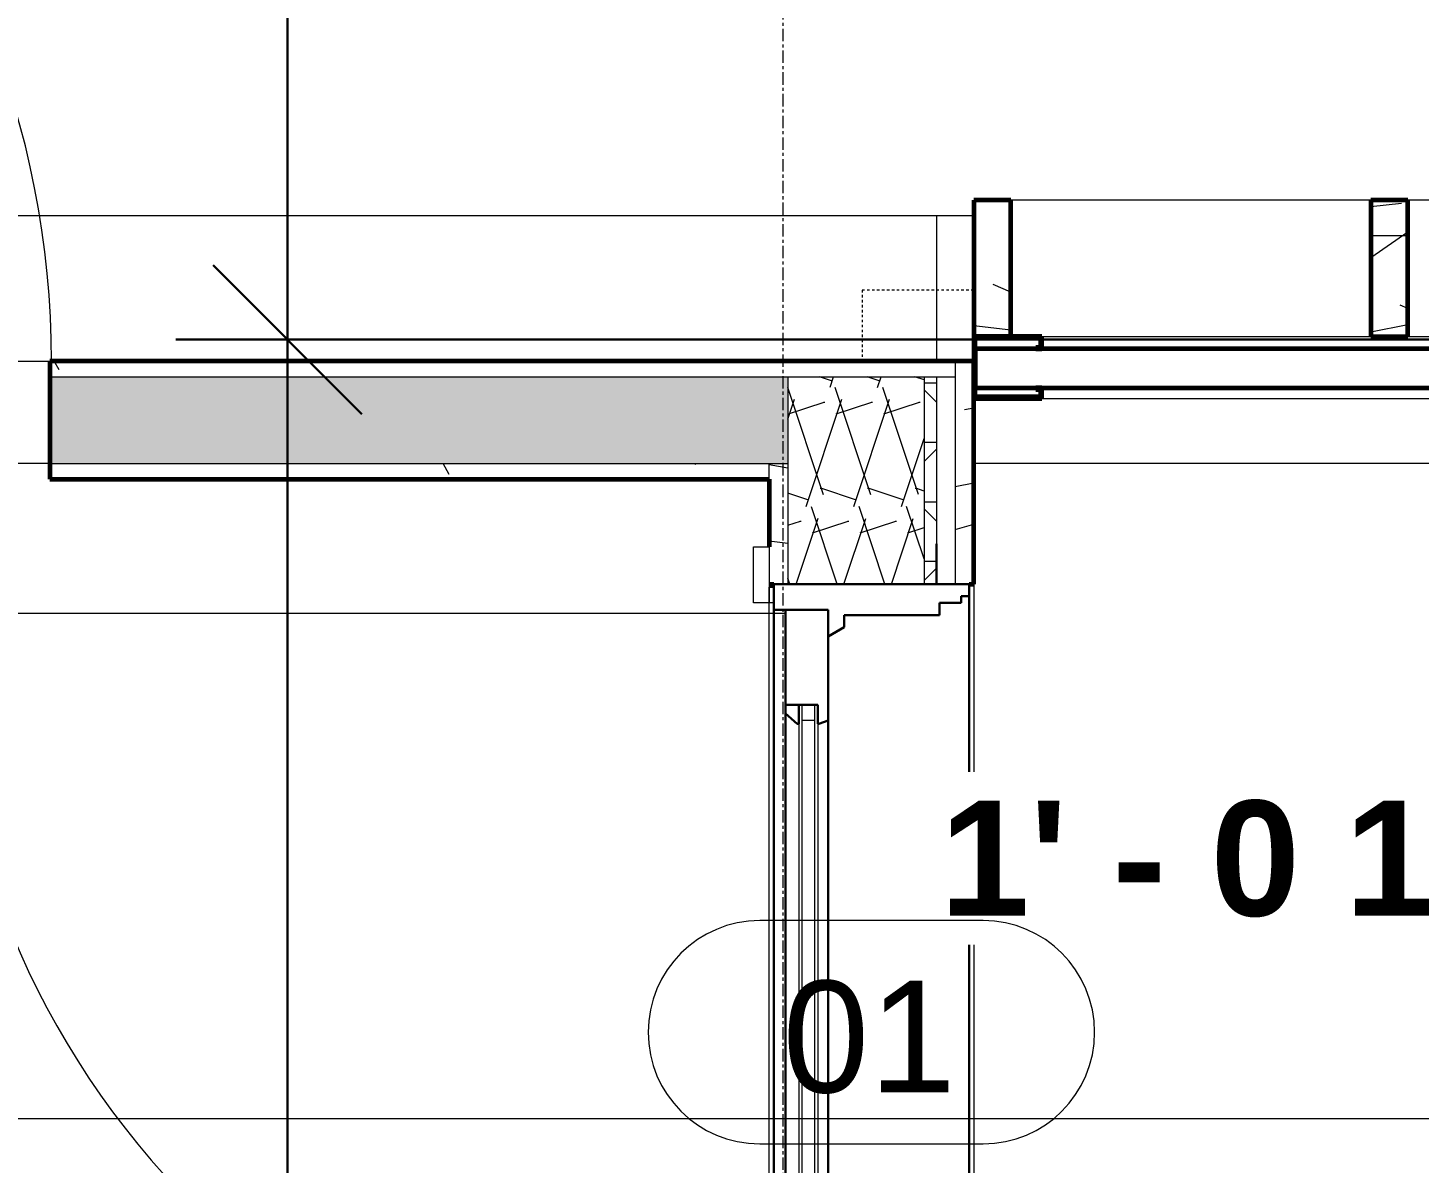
# Model space of a CAD drawing. Header units: inches. Extents: x -3276 to -1807, y 8217 to 9015.
# Drawn here: x -2362.2 to -2306.1, y 8664.4 to 8710.1 of the extents above; entities that cross this region are included whole.
import ezdxf

# ---------------------------------------------------------------- set-up
doc = ezdxf.new("R2010")
doc.units = ezdxf.units.IN
doc.header["$MEASUREMENT"] = 0
doc.linetypes.add('Dash 1_16_', pattern=[0.12499999999999999, 0.06249999999999999, -0.06249999999999999])
doc.linetypes.add('Grid Line 1_2_', pattern=[0.8749999999999999, 0.4999999999999999, -0.125, 0.125, -0.125])
for name, color, linetype, lineweight in [('A-ANNO-DIMS-1', 211, 'Continuous', 30), ('A-DETL-1', 90, 'Dash 1_16_', 9), ('A-DOOR', 31, 'Continuous', 18), ('A-DOOR-1', 31, 'Continuous', 30), ('A-DOOR-2', 31, 'Continuous', 9), ('A-DOOR-FRAM', 31, 'Continuous', 9), ('A-DOOR-FRAM-1', 31, 'Continuous', 30), ('A-DOOR-GLAZ', 31, 'Continuous', 9), ('A-DOOR-IDEN', 31, 'Continuous', 9), ('A-FLOR', 192, 'Continuous', 18), ('A-GLAZ-CWMG', 51, 'Continuous', 9), ('A-GLAZ-CWMG-1', 51, 'Continuous', 60), ('A-WALL', 113, 'Continuous', 18), ('A-WALL-1', 113, 'Continuous', 60), ('A-WALL-PATT-1', 111, 'Continuous', 9), ('G-ANNO-DIMS', 111, 'Continuous', 9), ('G-ANNO-SYMB-1', 111, 'Continuous', 9), ('I-WALL', 2, 'Continuous', 18), ('I-WALL-1', 2, 'Continuous', 60), ('S-FNDN', 32, 'Continuous', 18), ('S-GRID-1', 1, 'Grid Line 1_2_', 9)]:
    doc.layers.add(name, color=color, linetype=linetype, lineweight=lineweight)
doc.styles.add('Arial_2', font='arial.ttf', dxfattribs={"height": 4.499999999999996})
doc.styles.add('Arial_B', font='arialbd.ttf', dxfattribs={"height": 4.642857142857141})
doc.styles.add('Century Gothic_B', font='GOTHICB.TTF', dxfattribs={"height": 4.499999999999996})
doc.dimstyles.new('OD__1__Tol__', dxfattribs={"dimscale": 12, "dimtxt": 4.698757213728865, "dimasz": 0.5, "dimexe": 0.375, "dimexo": 0.2500000000000001, "dimgap": 0.06250000000000001, "dimtad": 1, "dimdec": 0, "dimzin": 3, "dimdsep": 46, "dimlunit": 4, "dimtxsty": 'Century Gothic_B', "dimblk1": 'OBLIQUE', "dimblk2": 'OBLIQUE', "dimsah": 1, "dimcen": 0.09, "dimdle": 0.375, "dimazin": 0, "dimtfac": 1, "dimtdec": 4, "dimtix": 1, "dimtmove": 0, "dimatfit": 3, "dimfxl": 1, "dimtvp": 1, "dimtfill": 1, "dimfrac": 2, "dimtolj": 1, "dimtzin": 0, "dimlwd": 30, "dimlwe": 30, "dimarcsym": 2})
pattern_1 = [(0, (6095.316, 6095.316), (15.36, 3.84), [0.634, -10.886, 0.634, -10.886, -61.44]), (0, (6095.316, 6095.316), (15.36, 3.84), [-23.04, 0.634, -22.406, 0.634, -10.886, -26.88]), (0, (6095.316, 6095.316), (15.36, 3.84), [-57.6, 0.634, -7.046, 0.634, -18.566]), (120, (6101.076, 6097.236), (-11.00553755053224, 11.38215020212898), [0.6339999999999999, -10.886, 0.6339999999999999, -10.886, -61.43999999999999]), (120, (6101.076, 6097.236), (-11.00553755053224, 11.38215020212898), [-23.04, 0.6339999999999999, -22.406, 0.6339999999999999, -10.886, -26.88]), (120, (6101.076, 6097.236), (-11.00553755053224, 11.38215020212898), [-57.59999999999999, 0.6339999999999999, -7.045999999999999, 0.6339999999999999, -18.566]), (240, (6102.996, 6104.916), (-4.354462449467752, -15.22215020212898), [0.634, -10.886, 0.634, -10.886, -61.44]), (240, (6102.996, 6104.916), (-4.354462449467752, -15.22215020212898), [-23.04, 0.634, -22.406, 0.634, -10.886, -26.88]), (240, (6102.996, 6104.916), (-4.354462449467752, -15.22215020212898), [-57.6, 0.634, -7.046, 0.634, -18.566])]
pattern_2 = [(161.57, (6095.556, 6095.556), (-1.920451243170269, 0.0001503521435954891), [0, -13.661, 1.517, 0]), (18.43, (6095.076, 6095.556), (-1.920451243170269, -0.0001503521435952671), [0, -13.661, 1.517, 0]), (108.43, (6095.556, 6095.556), (0.9599690737280706, -4.800736649461796), [4.552999999999999, -10.625]), (71.57, (6095.076, 6095.556), (0.9599690737280713, 4.800736649461796), [4.553, -10.625])]
pattern_3 = [(355.236, (6095.316, 6099.396), (-263.999686407222, 24.00154551041361), [2.89, -286.108]), (11.31, (6098.196, 6099.156), (96.00038879358522, 24.00041352728065), [3.671, -118.705]), (45, (6101.795999999999, 6099.876), (0, 24.0006183670338), [2.715, -31.226]), (46.84800000000001, (6103.715999999999, 6101.795999999999), (335.9980391434866, 360.0023588418999), [5.263999999999999, -521.0980000000001]), (12.995, (6107.316, 6105.636), (-215.9999459542883, -48.00137907127808), [3.202, -316.998]), (0, (6110.436, 6106.356), (24, 24), [6, -18]), (350.538, (6116.436, 6106.356), (-120.0002165685542, 23.9997689259726), [2.92, -143.067]), (354.289, (6095.316, 6105.876), (-215.9997167157574, 24.00143284707293), [2.412, -238.785]), (0, (6097.715999999999, 6105.636), (24, 24), [3.6, -20.4]), (28.301, (6101.316, 6105.636), (263.9998407725956, 144.0008191714345), [3.544, -350.812]), (52.125, (6104.436, 6107.316), (-96.00034927203663, -120.0002786898721), [5.472999999999999, -268.169]), (39.289, (6107.795999999999, 6111.636), (144.0003217478006, 119.9990162523422), [3.411, -337.693]), (6.340000000000001, (6110.436, 6113.795999999999), (192.0000862216799, 23.99899928887655), [4.346999999999999, -212.983]), (348.111, (6114.755999999999, 6114.276), (-335.9991111863931, 72.00184444133265), [4.66, -461.336]), (353.29, (6095.316, 6113.316), (216.0001981545138, -24.00074220124799), [4.108000000000001, -406.706]), (3.366999999999999, (6099.396, 6112.835999999999), (384.000104996158, 24.0033050420054), [4.087, -404.6180000000001]), (33.69, (6103.476, 6113.076), (-47.99962301529407, -24.00015682010541), [4.326999999999999, -82.207]), (47.49000000000001, (6107.076, 6115.476), (239.9984349381431, 264.0019564174514), [3.907, -386.785]), (14.931, (6109.715999999999, 6118.356), (264.0007741800173, 71.99816936805749), [3.726, -368.854]), (0, (6113.316, 6119.316), (24, 24), [2.88, -21.12]), (347.005, (6116.196, 6119.316), (215.9999459542883, -48.00137907127808), [3.202, -316.998]), (0, (6102.755999999999, 6095.316), (24, 24), [0.063, -23.937]), (223.152, (6106.116, 6098.916), (360.0023588418998, 335.9980391434867), [5.263999999999998, -521.098]), (206.565, (6102.276, 6119.316), (-23.99973903924772, -23.99969616574361), [2.147, -51.519]), (188.13, (6100.356, 6118.356), (-144.0002175419172, -23.99965401585072), [3.394, -166.312]), (156.801, (6096.996, 6117.876), (-119.9999494011362, 48.001368529707), [1.828, -180.951]), (26.565, (6106.116, 6098.916), (23.99973903924773, 23.99969616574361), [2.683, -50.982]), (6.709999999999999, (6108.516, 6100.116), (-216.0001981545138, -24.00074220124799), [4.108000000000001, -406.706]), (349.8749999999999, (6112.596, 6100.596), (407.999252499611, -72.00207014217501), [6.826000000000001, -675.804]), (349.695, (6095.316, 6096.755999999999), (144.0004773722358, -24.00010346994797), [2.683, -265.645]), (15.524, (6097.956, 6096.276), (-264.0001391197098, -71.99916729222556), [4.484, -443.873]), (42.879, (6102.276, 6097.476), (-311.9990113762008, -288.0003535367158), [4.585, -453.934]), (34.695, (6105.636, 6100.596), (240.0000585466054, 167.9992155655078), [3.795, -375.679]), (9.461999999999998, (6108.755999999999, 6102.755999999999), (120.0002165685542, 23.9997689259726), [4.38, -141.607]), (353.418, (6113.076, 6103.476), (-408.000148499216, 48.00042377539709), [6.281, -621.8589999999999]), (351.8699999999999, (6095.316, 6102.755999999999), (-144.0002175419172, 23.99965401585069), [3.393999999999999, -166.312]), (11.31, (6098.675999999999, 6102.276), (96.00038879358522, 24.00041352728065), [3.671, -118.705]), (42.51, (6102.276, 6102.996), (-264.0019564174514, -239.9984349381431), [3.907, -386.785]), (45, (6105.156, 6105.636), (0, 24.0006183670338), [4.412, -29.529]), (17.354, (6108.276, 6108.755999999999), (-311.9999792583902, -95.99955307585586), [4.022999999999999, -398.29]), (356.633, (6112.116, 6109.956), (-384.000104996158, 24.0033050420054), [4.087, -404.6180000000001]), (342.897, (6116.196, 6109.715999999999), (239.9996651397516, -72.00062971118452), [3.264, -323.171]), (351.2540000000001, (6095.316, 6108.755999999999), (168.0002959326893, -23.99924181154126), [3.157, -312.514]), (14.931, (6098.436, 6108.276), (264.0007741800173, 71.99816936805749), [3.726, -368.854]), (32.005, (6102.036, 6109.236), (-120.0007215515191, -71.99934140750717), [4.528, -221.887]), (49.899, (6105.876, 6111.636), (-264.0002635118697, -311.9996051883133), [5.961, -590.186]), (15.945, (6109.715999999999, 6116.196), (-96.00063981110002, -23.99911175146778), [3.494, -171.228]), (353.991, (6113.076, 6117.156), (240.0002347967737, -24.00021811345652), [4.585, -453.934]), (336.801, (6117.636, 6116.675999999999), (119.9999494011362, -48.00136852970706), [1.828, -180.951]), (350.538, (6095.316, 6115.956), (-120.0002165685542, 23.9997689259726), [2.92, -143.067]), (10.008, (6098.196, 6115.476), (264.0004698842389, 47.99989193634791), [4.143, -410.161]), (37.405, (6102.276, 6116.196), (312.0020273557098, 239.9979040552791), [5.136, -508.486]), (29.055, (6106.356, 6095.316), (167.9992527700464, 96.00101577434502), [2.471, -244.624]), (10.784, (6108.516, 6096.516), (-384.0003557172356, -71.99766689300778), [5.131, -507.931]), (352.875, (6113.556, 6097.476), (-168.0004655641724, 24.00017706645782), [5.805, -187.689])]

# ---------------------------------------------------------------- blocks, each defined once
blk = doc.blocks.new('Single-Flush - GARAGE-2403648-FLOOR PLAN - 1ST FLOOR')
at = {"layer": 'A-DOOR-1'}
for p, q in [((16, -2.374999999999781), (16, -38.38609708243906)), ((18.00000000000094, -2.374999999999781), (16, -2.374999999999781)), ((18.00000000000094, -2.374999999999781), (18.00000000000094, -38.38609708243906)), ((18.00000000000094, -38.38609708243906), (16, -38.38609708243906))]:
    blk.add_line(p, q, dxfattribs=at)
at = {"layer": 'A-DOOR-2'}
blk.add_arc((18.00000000000094, -2.374999999999582), 36.06659275674493, 179.9999999999998, 266.8211477580812, dxfattribs=at)
blk = doc.blocks.new('Rectangular Mullion - Profile_Polycarbonate_Lower-2249733-FLOOR PLAN - 1ST FLOOR')
at = {"layer": 'A-GLAZ-CWMG'}
blk.add_line((-2321.336683847733, 8695.194381505364), (-2213.086683847665, 8695.194381505362), dxfattribs=at)
blk = doc.blocks.new('Rectangular Mullion - Profile_Polycarbonate_Upper and left-2231402-FLOOR PLAN - 1ST FLOOR')
at = {"layer": 'A-GLAZ-CWMG-1'}
for p, q in [((-2.749999999999886, 1.287401574802516), (1.101116121475904e-42, 1.287401574802516)), ((-2.749999999999886, 0.7874015748029705), (-2.749999999999886, 1.287401574802516)), ((-0.06250000000011367, 1.224901574803425), (-2.687500000000113, 1.224901574803425)), ((-2.687500000000113, 1.224901574803425), (-2.687500000000113, 0.8499015748034252)), ((-0.06250000000011367, -1.150098425197484), (-0.06250000000011367, 1.224901574803425)), ((1.101116121475904e-42, 1.287401574802516), (1.101116121475904e-42, -1.212598425196574)), ((-2.500000000000113, 0.7874015748029705), (-2.749999999999886, 0.7874015748029705)), ((-2.687500000000113, 0.8499015748034252), (-2.500000000000113, 0.8499015748034252)), ((-2.500000000000113, 0.8499015748034252), (-2.500000000000113, 0.7874015748029705)), ((-2.749999999999886, -1.212598425196574), (-2.749999999999886, -0.7874015748029705)), ((-2.749999999999886, -0.7874015748029705), (-2.500000000000113, -0.7874015748029705)), ((-2.500000000000113, -0.8499015748034252), (-2.687500000000113, -0.8499015748034252)), ((-2.687500000000113, -0.8499015748034252), (-2.687500000000113, -1.150098425197484)), ((-2.500000000000113, -0.7874015748029705), (-2.500000000000113, -0.8499015748034252)), ((1.101116121475904e-42, -1.212598425196574), (-2.749999999999886, -1.212598425196574)), ((-2.687500000000113, -1.150098425197484), (-0.06250000000011367, -1.150098425197484))]:
    blk.add_line(p, q, dxfattribs=at)
blk = doc.blocks.new('Rectangular Mullion - Stud - Vertical-1967331-FLOOR PLAN - 1ST FLOOR')
at = {"layer": 'A-GLAZ-CWMG'}
h = blk.add_hatch(dxfattribs=at)
h.set_pattern_fill('FP_39', color=256, style=0, pattern_type=2)
h.set_pattern_definition([(184.764, (-8419.403, -2598.298), (264.3307305309629, 20.02931618821476), [2.89, -286.108]), (168.69, (-8422.283000000001, -2598.538), (-97.84663696919588, 14.76922922221698), [3.671, -118.705]), (135, (-8425.883, -2597.818), (-24.00061836703379, 1.77635683940025e-15), [2.715, -31.226]), (133.152, (-8427.803, -2595.898), (-337.5942767252627, 358.505906509707), [5.263999999999999, -521.0980000000001]), (167.005, (-8431.403, -2592.058), (215.1908780011646, -51.5072331822229), [3.202, -316.9979999999999]), (180, (-8434.523000000001, -2591.338), (-24, -24), [6, -18]), (189.462, (-8440.523000000001, -2591.338), (121.2976095988245, 16.21514078295861), [2.92, -143.067]), (185.711, (-8419.403, -2591.818), (216.4749802242839, 19.24913860139923), [2.412, -238.785]), (180, (-8421.803, -2592.058), (-24, -24), [3.6, -20.4]), (151.699, (-8425.403, -2592.058), (-265.5406773952575, 141.1392946647663), [3.544, -350.812]), (127.875, (-8428.523000000001, -2590.378), (92.6771771744035, -122.5849696210111), [5.472999999999999, -268.169]), (140.711, (-8431.883, -2586.058), (-146.1393804379483, 117.3845733059187), [3.411, -337.693]), (173.66, (-8434.523000000001, -2583.898), (-192.5853556813908, 18.73141353641557), [4.346999999999999, -212.983]), (191.889, (-8438.843, -2583.418), (336.5083835327913, 69.58287241231011), [4.66, -461.336]), (186.71, (-8419.403, -2584.378), (-215.6725673645682, -26.78553556260896), [4.108000000000001, -406.706]), (176.633, (-8423.483, -2584.858), (-384.1656101346299, 21.19016941620657), [4.087, -404.6180000000001]), (146.31, (-8427.563, -2584.618), (40.61546705707504, -35.07641904094049), [4.326999999999999, -82.207]), (132.51, (-8431.163, -2582.218), (-242.1715808872137, 262.0099371695428), [3.907, -386.785]), (165.069, (-8433.803, -2579.338), (-264.79744534243, 69.01056513406319), [3.726, -368.854]), (180, (-8437.403, -2578.378), (-24, -24), [2.88, -21.12]), (192.995, (-8440.283000000001, -2578.378), (-215.1908780011646, -51.5072331822229), [3.202, -316.998]), (180, (-8426.843, -2602.378), (-24, -24), [0.063, -23.937]), (316.848, (-8430.203000000001, -2598.778), (-358.505906509707, 337.5942767252627), [5.263999999999999, -521.0980000000001]), (333.4349999999999, (-8426.363000000001, -2578.378), (33.59960893084435, -4.799913509046252), [2.147, -51.519]), (351.8699999999999, (-8424.443000000001, -2579.338), (144.9601737037302, -17.27987513798595), [3.393999999999999, -166.312]), (23.19900000000001, (-8421.083, -2579.818), (117.5174285835651, 53.79380276673779), [1.828, -180.951]), (153.435, (-8430.203000000001, -2598.778), (-33.59960893084435, 4.799913509046256), [2.683, -50.982]), (173.29, (-8432.603000000001, -2597.578), (215.6725673645682, -26.78553556260896), [4.108000000000001, -406.706]), (190.125, (-8436.683, -2597.098), (-407.7025083790818, -73.66378218911085), [6.826000000000001, -675.804]), (190.305, (-8419.403, -2600.938), (-143.2323319798936, -28.22483880559014), [2.683, -265.645]), (164.476, (-8422.043, -2601.418), (263.3122991869006, -74.47540965250315), [4.484, -443.873]), (137.121, (-8426.363000000001, -2600.218), (310.2897151175969, -289.8411279118968), [4.585, -453.934]), (145.305, (-8429.723, -2597.098), (-241.7281733535124, 165.5030354409677), [3.795, -375.679]), (170.538, (-8432.843, -2594.938), (-121.2976095988245, 16.21514078295861), [4.379999999999999, -141.607]), (186.582, (-8437.163, -2594.218), (408.2103708731354, 46.17851199007275), [6.281000000000001, -621.859]), (188.13, (-8419.403, -2594.938), (144.9601737037302, 17.27987513798597), [3.394, -166.312]), (168.69, (-8422.763, -2595.418), (-97.84663696919588, 14.76922922221698), [3.671, -118.705]), (137.49, (-8426.363000000001, -2594.698), (262.0099371695428, -242.1715808872136), [3.907, -386.785]), (135, (-8429.243, -2592.058), (-24.00061836703379, 1.77635683940025e-15), [4.412, -29.529]), (162.646, (-8432.363000000001, -2588.938), (311.1457208534661, -98.73318410026572), [4.023, -398.29]), (183.367, (-8436.203000000001, -2587.738), (384.1656101346299, 21.19016941620657), [4.087, -404.6180000000001]), (197.103, (-8440.283000000001, -2587.978), (-238.96152613353, -75.37452470121625), [3.264, -323.171]), (188.746, (-8419.403, -2588.938), (-167.4452974268223, -27.60680007974499), [3.157, -312.514]), (165.069, (-8422.523000000001, -2589.418), (-264.79744534243, 69.01056513406319), [3.726, -368.854]), (147.995, (-8426.123, -2588.458), (117.3041158020383, -76.3139748139355), [4.528, -221.887]), (130.101, (-8429.963, -2586.058), (262.5224570852153, -313.2440778337897), [5.961, -590.186]), (164.055, (-8433.803, -2581.498), (94.18917250375533, -30.33941317919356), [3.494, -171.228]), (186.009, (-8437.163, -2580.538), (-239.7372668778218, -26.49841583853808), [4.585, -453.934]), (203.199, (-8441.723, -2581.018), (-117.5174285835651, -53.79380276673775), [1.828, -180.951]), (189.462, (-8419.403, -2581.738), (121.2976095988245, 16.21514078295861), [2.92, -143.067]), (169.992, (-8422.283000000001, -2582.218), (-264.4835940776305, 45.26219381315019), [4.142999999999999, -410.1609999999999]), (142.595, (-8426.363000000001, -2581.498), (-313.363919411524, 238.2169453167593), [5.136, -508.486]), (150.945, (-8430.443000000001, -2602.378), (-170.2633482746983, 91.9257101973588), [2.471, -244.624]), (169.216, (-8432.603000000001, -2601.178), (383.5801133931345, -74.20400149796562), [5.131, -507.931]), (187.125, (-8437.643, -2600.218), (168.7389666881086, 18.09215437777888), [5.805, -187.689])])
h.paths.add_polyline_path([(-1.499999999989597, 1.70530256582424e-12), (-1.499999999989597, 5.500000000002159), (1.040234565152787e-11, 5.500000000002159), (1.040234565152787e-11, 1.70530256582424e-12)], flags=0)
at = {"layer": 'A-GLAZ-CWMG-1'}
for p, q in [((-1.5, 0), (-1.5, 5.500000000000454)), ((-1.5, 5.500000000000454), (1.039943003616142e-42, 5.500000000000454)), ((1.039943003616142e-42, 5.500000000000454), (-1.911710293358942e-57, 1.039943003616142e-42)), ((-1.911710293358942e-57, 1.039943003616142e-42), (-1.5, 0))]:
    blk.add_line(p, q, dxfattribs=at)
blk = doc.blocks.new('Rectangular Mullion - Stud - Base_Head-V15-FLOOR PLAN - 1ST FLOOR')
at = {"layer": 'A-GLAZ-CWMG'}
for p, q in [((-2229.344496347699, 8703.194381505364), (-2247.528090097699, 8703.194381505364)), ((-2247.528090097699, 8697.694381505364), (-2229.344496347699, 8697.694381505364))]:
    blk.add_line(p, q, dxfattribs=at)
blk = doc.blocks.new('Rectangular Mullion - Stud - Base_Head-2282783-FLOOR PLAN - 1ST FLOOR')
at = {"layer": 'A-GLAZ-CWMG'}
for p, q in [((-2308.0788713477, 8703.194381505364), (-2322.586683847733, 8703.194381505364)), ((-2321.336683847734, 8697.694381505364), (-2308.0788713477, 8697.694381505364))]:
    blk.add_line(p, q, dxfattribs=at)
blk = doc.blocks.new('Rectangular Mullion - Stud - Vertical-V19-FLOOR PLAN - 1ST FLOOR')
at = {"layer": 'A-GLAZ-CWMG'}
h = blk.add_hatch(dxfattribs=at)
h.set_pattern_fill('FP_44', color=256, style=0, pattern_type=2)
h.set_pattern_definition([(184.764, (-8401.895, -2598.298), (264.3307305309629, 20.02931618821476), [2.89, -286.108]), (168.69, (-8404.775, -2598.538), (-97.84663696919588, 14.76922922221698), [3.671, -118.705]), (135, (-8408.375, -2597.818), (-24.00061836703379, 1.77635683940025e-15), [2.715, -31.226]), (133.152, (-8410.295, -2595.898), (-337.5942767252627, 358.505906509707), [5.263999999999999, -521.0980000000001]), (167.005, (-8413.895, -2592.058), (215.1908780011646, -51.5072331822229), [3.202, -316.9979999999999]), (180, (-8417.015, -2591.338), (-24, -24), [6, -18]), (189.462, (-8423.015, -2591.338), (121.2976095988245, 16.21514078295861), [2.92, -143.067]), (185.711, (-8401.895, -2591.818), (216.4749802242839, 19.24913860139923), [2.412, -238.785]), (180, (-8404.295, -2592.058), (-24, -24), [3.6, -20.4]), (151.699, (-8407.895, -2592.058), (-265.5406773952575, 141.1392946647663), [3.544, -350.812]), (127.875, (-8411.015, -2590.378), (92.6771771744035, -122.5849696210111), [5.472999999999999, -268.169]), (140.711, (-8414.375, -2586.058), (-146.1393804379483, 117.3845733059187), [3.411, -337.693]), (173.66, (-8417.015, -2583.898), (-192.5853556813908, 18.73141353641557), [4.346999999999999, -212.983]), (191.889, (-8421.335, -2583.418), (336.5083835327913, 69.58287241231011), [4.66, -461.336]), (186.71, (-8401.895, -2584.378), (-215.6725673645682, -26.78553556260896), [4.108000000000001, -406.706]), (176.633, (-8405.975, -2584.858), (-384.1656101346299, 21.19016941620657), [4.087, -404.6180000000001]), (146.31, (-8410.055, -2584.618), (40.61546705707504, -35.07641904094049), [4.326999999999999, -82.207]), (132.51, (-8413.655, -2582.218), (-242.1715808872137, 262.0099371695428), [3.907, -386.785]), (165.069, (-8416.295, -2579.338), (-264.79744534243, 69.01056513406319), [3.726, -368.854]), (180, (-8419.895, -2578.378), (-24, -24), [2.88, -21.12]), (192.995, (-8422.775, -2578.378), (-215.1908780011646, -51.5072331822229), [3.202, -316.998]), (180, (-8409.335, -2602.378), (-24, -24), [0.063, -23.937]), (316.848, (-8412.695, -2598.778), (-358.505906509707, 337.5942767252627), [5.263999999999999, -521.0980000000001]), (333.4349999999999, (-8408.855, -2578.378), (33.59960893084435, -4.799913509046252), [2.147, -51.519]), (351.8699999999999, (-8406.935, -2579.338), (144.9601737037302, -17.27987513798595), [3.393999999999999, -166.312]), (23.19900000000001, (-8403.575, -2579.818), (117.5174285835651, 53.79380276673779), [1.828, -180.951]), (153.435, (-8412.695, -2598.778), (-33.59960893084435, 4.799913509046256), [2.683, -50.982]), (173.29, (-8415.095, -2597.578), (215.6725673645682, -26.78553556260896), [4.108000000000001, -406.706]), (190.125, (-8419.175, -2597.098), (-407.7025083790818, -73.66378218911085), [6.826000000000001, -675.804]), (190.305, (-8401.895, -2600.938), (-143.2323319798936, -28.22483880559014), [2.683, -265.645]), (164.476, (-8404.535, -2601.418), (263.3122991869006, -74.47540965250315), [4.484, -443.873]), (137.121, (-8408.855, -2600.218), (310.2897151175969, -289.8411279118968), [4.585, -453.934]), (145.305, (-8412.215, -2597.098), (-241.7281733535124, 165.5030354409677), [3.795, -375.679]), (170.538, (-8415.335, -2594.938), (-121.2976095988245, 16.21514078295861), [4.379999999999999, -141.607]), (186.582, (-8419.655, -2594.218), (408.2103708731354, 46.17851199007275), [6.281000000000001, -621.859]), (188.13, (-8401.895, -2594.938), (144.9601737037302, 17.27987513798597), [3.394, -166.312]), (168.69, (-8405.255, -2595.418), (-97.84663696919588, 14.76922922221698), [3.671, -118.705]), (137.49, (-8408.855, -2594.698), (262.0099371695428, -242.1715808872136), [3.907, -386.785]), (135, (-8411.735, -2592.058), (-24.00061836703379, 1.77635683940025e-15), [4.412, -29.529]), (162.646, (-8414.855, -2588.938), (311.1457208534661, -98.73318410026572), [4.023, -398.29]), (183.367, (-8418.695, -2587.738), (384.1656101346299, 21.19016941620657), [4.087, -404.6180000000001]), (197.103, (-8422.775, -2587.978), (-238.96152613353, -75.37452470121625), [3.264, -323.171]), (188.746, (-8401.895, -2588.938), (-167.4452974268223, -27.60680007974499), [3.157, -312.514]), (165.069, (-8405.015, -2589.418), (-264.79744534243, 69.01056513406319), [3.726, -368.854]), (147.995, (-8408.615, -2588.458), (117.3041158020383, -76.3139748139355), [4.528, -221.887]), (130.101, (-8412.455, -2586.058), (262.5224570852153, -313.2440778337897), [5.961, -590.186]), (164.055, (-8416.295, -2581.498), (94.18917250375533, -30.33941317919356), [3.494, -171.228]), (186.009, (-8419.655, -2580.538), (-239.7372668778218, -26.49841583853808), [4.585, -453.934]), (203.199, (-8424.215, -2581.018), (-117.5174285835651, -53.79380276673775), [1.828, -180.951]), (189.462, (-8401.895, -2581.738), (121.2976095988245, 16.21514078295861), [2.92, -143.067]), (169.992, (-8404.775, -2582.218), (-264.4835940776305, 45.26219381315019), [4.142999999999999, -410.1609999999999]), (142.595, (-8408.855, -2581.498), (-313.363919411524, 238.2169453167593), [5.136, -508.486]), (150.945, (-8412.935, -2602.378), (-170.2633482746983, 91.9257101973588), [2.471, -244.624]), (169.216, (-8415.095, -2601.178), (383.5801133931345, -74.20400149796562), [5.131, -507.931]), (187.125, (-8420.135, -2600.218), (168.7389666881086, 18.09215437777888), [5.805, -187.689])])
h.paths.add_polyline_path([(9.038103598868474e-12, 1.70530256582424e-12), (9.038103598868473e-12, 5.500000000002159), (1.500000000009038, 5.500000000002159), (1.500000000009038, 1.70530256582424e-12)], flags=0)
at = {"layer": 'A-GLAZ-CWMG-1'}
for p, q in [((-1.672746506689075e-57, 9.787698857563761e-43), (9.787698857563761e-43, 5.500000000000454)), ((9.787698857563761e-43, 5.500000000000454), (1.5, 5.500000000000454)), ((1.5, 5.500000000000454), (1.5, 0)), ((1.5, 0), (-1.672746506689075e-57, 9.787698857563761e-43))]:
    blk.add_line(p, q, dxfattribs=at)
blk = doc.blocks.new('Entry Door - 3_ 0-1_8_ x 7_ 11-1_2_-2434871-FLOOR PLAN - 1ST FLOOR')
at = {"layer": 'A-DOOR-2'}
blk.add_line((16.87499999999984, 3.468877952755905), (16.87499999999984, 37.2188779527559), dxfattribs=at)
blk.add_arc((16.87499999999978, 3.468877952755905), 33.74999999999996, 90.00000000000021, 180.0000000000004, dxfattribs=at)
at = {"layer": 'A-DOOR-FRAM'}
for p, q in [((-18.06250000000032, 4.75000000000029), (-17.31249999999984, 4.75000000000029)), ((-17.31249999999984, 4.75000000000029), (-17.31249999999984, 4.124999999999999)), ((17.31249999999968, 4.75000000000029), (19.56249999999955, 4.75000000000029)), ((17.31249999999968, 4.124999999999999), (17.31249999999968, 4.75000000000029)), ((19.56249999999955, 4.75000000000029), (19.56249999999955, 4.124999999999999)), ((-17.31249999999984, 4.124999999999999), (-18.06250000000032, 4.124999999999999)), ((-17.93749999999981, 4.124999999999999), (-17.31249999999984, 4.124999999999999)), ((-17.93749999999981, 3.937499999999656), (-17.93749999999981, 4.124999999999999)), ((-17.31249999999984, 3.937499999999656), (-17.93749999999981, 3.937499999999656)), ((-17.31249999999984, 4.124999999999999), (-17.31249999999984, 3.937499999999656)), ((17.31249999999968, 4.124999999999999), (17.93749999999962, 4.124999999999999)), ((17.31249999999968, 3.937499999999656), (17.31249999999968, 4.124999999999999)), ((19.56249999999955, 4.124999999999999), (17.31249999999968, 4.124999999999999)), ((17.93749999999962, 3.937499999999656), (17.31249999999968, 3.937499999999656)), ((17.93749999999962, 4.124999999999999), (17.93749999999962, 3.937499999999656))]:
    blk.add_line(p, q, dxfattribs=at)
at = {"layer": 'A-DOOR-FRAM-1'}
for p, q in [((-18.06250000000015, 3.937499999999651), (18.06249999999991, 3.937499999999651)), ((-18.06250000000015, -3.937500000000353), (-18.06250000000015, 3.937499999999651)), ((-17.03125000000007, 1.749877952755821), (-17.03125000000007, 3.937499999999651)), ((-17.03125000000039, 3.9374999999999), (-17.03125000000039, 1.749377952756318)), ((17.03124999999984, 1.749877952755821), (17.03124999999984, 3.937499999999651)), ((17.03124999999984, 3.937500000000009), (17.03124999999984, 1.749377952756427)), ((18.06249999999991, 3.937499999999651), (18.06249999999991, -3.937500000000354)), ((-17.03125000000007, 3.468877952755905), (17.03124999999984, 3.468877952755905)), ((-13.20300000000013, 3.468377952756378), (-13.20300000000013, 2.162283464567333)), ((-12.43749999999987, 2.990142658637878), (-12.84400000000023, 3.468377952756376)), ((12.43749999999932, 2.990142658637988), (12.84399999999968, 3.468377952756486)), ((13.20299999999958, 3.468377952756488), (13.20299999999958, 2.162283464567443)), ((-13.20300000000013, 2.92837795275606), (-12.43749999999987, 2.928377952756058)), ((-12.43749999999987, 2.928377952756058), (-12.43749999999987, 2.990142658637878)), ((12.43749999999932, 2.928377952756169), (12.43749999999932, 2.990142658637988)), ((13.20299999999958, 2.92837795275617), (12.43749999999932, 2.928377952756169)), ((-17.03125000000007, 1.749877952755821), (17.03124999999984, 1.749877952755821)), ((-15.95771108143702, 1.749377952756317), (-16.33638239401647, 1.093499999999905)), ((-13.20300000000013, 2.162283464567333), (-12.43749999999987, 2.162283464567331)), ((-12.43749999999987, 2.119178070314228), (-12.5630845266827, 1.749377952756308)), ((-12.43749999999987, 2.162283464567331), (-12.43749999999987, 2.119178070314227)), ((13.20299999999958, 2.162283464567443), (12.43749999999932, 2.162283464567441)), ((12.43749999999932, 2.162283464567441), (12.43749999999932, 2.119178070314337)), ((12.43749999999932, 2.119178070314338), (12.56308452668216, 1.749377952756418)), ((15.95771108143647, 1.749377952756427), (16.33638239401592, 1.093500000000016)), ((-16.8125, -2.742000000000462), (-16.8125, 1.093999999998973)), ((-16.81250000000003, 1.093499999999907), (-16.33638239401647, 1.093499999999906)), ((16.81249999999948, 1.093500000000017), (16.33638239401592, 1.093500000000016)), ((16.81249999999928, -2.742000000000462), (16.81249999999928, 1.093999999998973)), ((-19.56250000000003, -2.625000000000063), (-18.06250000000014, -2.625000000000066)), ((-16.81249999999993, -2.742000000000055), (-17.31249999999958, -2.742000000000054)), ((-17.31249999999958, -2.742000000000054), (-17.31249999999958, -3.623000000000034)), ((16.81249999999971, -2.741999999999928), (17.31249999999936, -2.741999999999927)), ((17.31249999999936, -2.741999999999927), (17.31249999999935, -3.622999999999906)), ((19.61249999999998, -2.624999999999936), (18.06249999999992, -2.624999999999938)), ((19.68749999999976, -2.625000000000303), (18.06249999999991, -2.625000000000303)), ((-17.31249999999958, -3.623000000000034), (-17.57849999999995, -3.623000000000033)), ((-17.57849999999995, -3.623000000000033), (-17.57849999999996, -3.937000000000094)), ((17.31249999999935, -3.622999999999906), (17.57849999999973, -3.622999999999906)), ((17.57849999999973, -3.622999999999906), (17.57849999999973, -3.936999999999967)), ((18.06249999999991, -3.937500000000354), (-18.06250000000015, -3.937500000000354))]:
    blk.add_line(p, q, dxfattribs=at)
at = {"layer": 'A-DOOR-GLAZ'}
for p, q in [((12.43749999999977, 2.928877952755706), (-12.43749999999998, 2.928877952755706)), ((-13.20300000000013, 2.8033779527557), (-12.43749999999987, 2.803377952755698)), ((-12.43749999999987, 2.28728346456699), (-13.20300000000013, 2.287283464566991)), ((-12.56249999999987, 2.28728346456699), (-12.56249999999986, 2.803377952755699)), ((12.43749999999977, 2.803877952755063), (-12.43749999999998, 2.803877952755063)), ((12.43749999999977, 2.28778346456663), (-12.43749999999998, 2.28778346456663)), ((13.20299999999958, 2.80337795275581), (12.43749999999932, 2.803377952755808)), ((12.43749999999932, 2.2872834645671), (13.20299999999958, 2.287283464567102)), ((12.56249999999932, 2.287283464567101), (12.56249999999932, 2.803377952755809)), ((12.43749999999977, 2.162783464566973), (-12.43749999999998, 2.162783464566973))]:
    blk.add_line(p, q, dxfattribs=at)
blk = doc.blocks.new('_Oblique')
at = {"color": 0, "linetype": 'ByBlock', "lineweight": -2}
blk.add_line((-0.5, -0.5), (0.5, 0.5), dxfattribs=at)
blk = doc.blocks.new('DIMBLOCK13-FLOOR PLAN - 1ST FLOOR')
at = {"layer": 'A-ANNO-DIMS-1', "color": 0, "lineweight": 30, "transparency": 16777216}
for p, q in [((-2351.758121642227, 8878.444381505391), (-2351.758121642227, 8693.069381505366)), ((-2350.515480955106, 8873.944381505391), (-2356.258121642227, 8873.944381505391)), ((-2213.336683847666, 8697.569381505366), (-2356.258121642227, 8697.569381505366))]:
    blk.add_line(p, q, dxfattribs=at)
at = {"layer": 'Defpoints', "color": 0, "transparency": 16777216}
for p in [(-2347.515480955106, 8873.944381505391), (-2351.758121642227, 8697.569381505366), (-2210.336683847666, 8697.569381505366)]:
    blk.add_point(p, dxfattribs=at)
at = {"layer": 'A-ANNO-DIMS-1', "color": 0, "lineweight": 30, "transparency": 16777216, "xscale": 5.999999999999999, "yscale": 5.999999999999999, "zscale": 5.999999999999999}
for p, rotation in [((-2351.758121642227, 8873.944381505391), 90), ((-2351.758121642227, 8697.569381505366), 270)]:
    blk.add_blockref('_Oblique', p, dxfattribs=dict(at, rotation=rotation))
at = {"layer": 'A-ANNO-DIMS-1', "color": 0, "transparency": 16777216, "insert": (-2354.871309966968, 8785.756881505376), "char_height": 4.499999999999996, "attachment_point": 5, "rotation": 90, "style": 'Century Gothic_B', "bg_fill": 3, "box_fill_scale": 1.25, "bg_fill_color": 256, "bg_fill_true_color": 13158600, "bg_fill_transparency": 0}
blk.add_mtext('\\A1;14\'-8"', dxfattribs=at)
blk = doc.blocks.new('DIMBLOCK14-FLOOR PLAN - 1ST FLOOR')
at = {"layer": 'A-ANNO-DIMS-1', "color": 0, "lineweight": 30, "transparency": 16777216}
for p, q in [((-2351.758121642227, 8702.069381505366), (-2351.758121642227, 8504.069381505366)), ((-2213.336683847666, 8697.569381505366), (-2356.258121642227, 8697.569381505366)), ((-2350.515480955107, 8508.569381505366), (-2356.258121642227, 8508.569381505366))]:
    blk.add_line(p, q, dxfattribs=at)
at = {"layer": 'Defpoints', "color": 0, "transparency": 16777216}
for p in [(-2210.336683847666, 8697.569381505366), (-2351.758121642227, 8508.569381505366), (-2347.515480955107, 8508.569381505366)]:
    blk.add_point(p, dxfattribs=at)
at = {"layer": 'A-ANNO-DIMS-1', "color": 0, "lineweight": 30, "transparency": 16777216, "xscale": 5.999999999999999, "yscale": 5.999999999999999, "zscale": 5.999999999999999}
for p, rotation in [((-2351.758121642227, 8697.569381505366), 90), ((-2351.758121642227, 8508.569381505366), 270)]:
    blk.add_blockref('_Oblique', p, dxfattribs=dict(at, rotation=rotation))
at = {"layer": 'A-ANNO-DIMS-1', "color": 0, "transparency": 16777216, "insert": (-2354.871309966968, 8603.069381505364), "char_height": 4.499999999999996, "attachment_point": 5, "rotation": 90, "style": 'Century Gothic_B', "bg_fill": 3, "box_fill_scale": 1.25, "bg_fill_color": 256, "bg_fill_true_color": 13158600, "bg_fill_transparency": 0}
blk.add_mtext('\\A1;15\'-9"', dxfattribs=at)
blk = doc.blocks.new('Door Tag - Type Mark-1713542-FLOOR PLAN - 1ST FLOOR')
at = {"layer": 'A-DOOR-IDEN'}
for p, q in [((0.09375000000000057, 0.09374999999999999), (-0.09375000000000706, 0.09374999999999999)), ((-0.09375000000000648, -0.09375000000000057), (0.0937499999999994, -0.09375000000000057))]:
    blk.add_line(p, q, dxfattribs=at)
for centre, radius, start, end in [((-0.09375000000000648, -1.228184220991579e-15), 0.09374999999999929, 89.99999999999994, 269.9999999999992), ((0.09375, 0), 0.09375000000000015, 269.9999999999992, 89.9999999999992)]:
    blk.add_arc(centre, radius, start, end, dxfattribs=at)

msp = doc.modelspace()

# ---------------------------------------------------------------- hatches: boundary and pattern name
at = {"layer": 'A-WALL-PATT-1'}
h = msp.add_hatch(dxfattribs=at)
h.set_pattern_fill('FP_3', color=256, style=0, pattern_type=2)
h.set_pattern_definition(pattern_1)
h.paths.add_polyline_path([(-2324.836683847743, 8696.069381505364), (-2324.836683847743, 8696.694381505364), (-2361.336683847673, 8696.694381505364), (-2361.336683847673, 8696.069381505364), (-2325.586683847743, 8696.069381505364)], flags=0)
h.paths.add_polyline_path([(-2397.336683847674, 8696.069381505366), (-2397.336683847674, 8696.694381505364), (-2400.836683847675, 8696.694381505364), (-2400.836683847675, 8696.069381505366)], flags=0)
h.paths.add_polyline_path([(-2404.336683847675, 8696.069381505367), (-2404.336683847675, 8696.694381505364), (-2406.086683847676, 8696.694381505364), (-2406.086683847676, 8696.069381505367)], flags=0)
h.paths.add_polyline_path([(-2492.378385406931, 8696.069381505366), (-2471.336683847675, 8696.069381505366), (-2471.336683847676, 8696.694381505366), (-2495.836683847675, 8696.694381505366), (-2495.836683847675, 8696.069381505366)], flags=0)
h.paths.add_polyline_path([(-2467.836683847675, 8696.069381505366), (-2466.086683847675, 8696.069381505366), (-2466.086683847675, 8696.694381505366), (-2467.836683847675, 8696.694381505364)], flags=0)
h = msp.add_hatch(dxfattribs=at)
h.set_pattern_fill('FP_20', color=256, style=0, pattern_type=2)
h.set_pattern_definition(pattern_3)
h.paths.add_polyline_path([(-2324.086683847743, 8623.13188150539), (-2324.086683847743, 8631.834381505389), (-2324.836683847743, 8631.834381505389), (-2324.836683847743, 8623.131881505391), (-2324.274183847742, 8623.13188150539)], flags=0)
h.paths.add_polyline_path([(-2324.274183847742, 8650.08438150539), (-2324.086683847743, 8650.08438150539), (-2324.086683847743, 8651.584381505389), (-2324.836683847743, 8651.584381505389), (-2324.836683847743, 8650.08438150539)], flags=0)
h.paths.add_polyline_path([(-2324.836683847743, 8687.70938150539), (-2324.086683847743, 8687.70938150539), (-2324.086683847743, 8696.694381505364), (-2324.836683847743, 8696.694381505364), (-2324.836683847743, 8689.679098252036)], flags=0)
h = msp.add_hatch(dxfattribs=at)
h.set_pattern_fill('FP_4', color=256, style=0, pattern_type=2)
h.set_pattern_definition(pattern_2)
h.paths.add_polyline_path([(-2331.586683847743, 8692.569381505364), (-2331.586683847743, 8696.069381505364), (-2361.336683847673, 8696.069381505364), (-2361.336683847673, 8692.569381505366), (-2332.336683847743, 8692.569381505364)], flags=0)
h.paths.add_polyline_path([(-2406.086683847676, 8692.569381505366), (-2397.336683847674, 8692.569381505366), (-2397.336683847674, 8696.069381505366), (-2406.086683847676, 8696.069381505367)], flags=0)
h.paths.add_polyline_path([(-2466.086683847675, 8692.569381505366), (-2466.086683847675, 8696.069381505366), (-2502.086683847675, 8696.069381505366), (-2502.086683847674, 8692.569381505367), (-2492.378385406931, 8692.569381505367)], flags=0)
h = msp.add_hatch(dxfattribs=at)
h.set_pattern_fill('FP_4', color=256, style=0, pattern_type=2)
h.set_pattern_definition(pattern_2)
h.paths.add_polyline_path([(-2329.211683847677, 8623.13188150539), (-2326.086683847742, 8623.131881505391), (-2326.086683847742, 8631.834381505389), (-2331.586683847743, 8631.834381505389), (-2331.586683847743, 8630.00688150539), (-2329.211683847677, 8630.00688150539), (-2329.211683847677, 8628.076483778013)], flags=0)
h.paths.add_polyline_path([(-2330.149183847742, 8650.08438150539), (-2326.086683847742, 8650.08438150539), (-2326.086683847742, 8651.584381505389), (-2331.586683847743, 8651.584381505389), (-2331.586683847743, 8650.08438150539)], flags=0)
h.paths.add_polyline_path([(-2326.086683847742, 8687.70938150539), (-2326.086683847742, 8696.069381505364), (-2331.586683847743, 8696.069381505364), (-2331.586683847743, 8687.70938150539)], flags=0)
h = msp.add_hatch(dxfattribs=at)
h.set_pattern_fill('FP_13', color=256, style=0, pattern_type=2)
h.set_pattern_definition([(0, (6095.316, 6095.316), (0, 2.399), []), (315, (6095.316, 6095.316), (2.398506201784769, 0), [3.393, -3.393]), (45, (6095.316, 6095.316), (2.398506201784769, 0), [3.393, -3.393])])
h.paths.add_polyline_path([(-2326.086683847742, 8623.131881505391), (-2325.586683847743, 8623.131881505391), (-2325.586683847743, 8631.834381505389), (-2326.086683847742, 8631.834381505389)], flags=0)
h.paths.add_polyline_path([(-2326.086683847742, 8650.08438150539), (-2325.586683847743, 8650.08438150539), (-2325.586683847743, 8651.584381505389), (-2326.086683847742, 8651.584381505389)], flags=0)
h.paths.add_polyline_path([(-2325.586683847743, 8687.70938150539), (-2325.586683847743, 8696.069381505364), (-2326.086683847742, 8696.069381505364), (-2326.086683847742, 8687.70938150539)], flags=0)
h = msp.add_hatch(dxfattribs=at)
h.set_pattern_fill('FP_3', color=256, style=0, pattern_type=2)
h.set_pattern_definition(pattern_1)
h.paths.add_polyline_path([(-2332.336683847743, 8691.944381505362), (-2332.336683847743, 8692.569381505366), (-2361.336683847673, 8692.569381505366), (-2361.336683847673, 8691.944381505362), (-2347.078206311341, 8691.944381505362)], flags=0)
h.paths.add_polyline_path([(-2397.336683847674, 8691.944381505366), (-2397.336683847674, 8692.569381505366), (-2406.086683847676, 8692.569381505366), (-2406.086683847676, 8691.944381505366)], flags=0)
h.paths.add_polyline_path([(-2466.086683847675, 8691.944381505367), (-2466.086683847675, 8692.569381505366), (-2502.836683847675, 8692.569381505367), (-2502.836683847675, 8691.944381505367), (-2492.378385406931, 8691.944381505367)], flags=0)
h = msp.add_hatch(dxfattribs=at)
h.set_pattern_fill('FP_20', color=256, style=0, pattern_type=2)
h.set_pattern_definition(pattern_3)
h.paths.add_polyline_path([(-2331.744181693189, 8630.00688150539), (-2331.586683847743, 8630.00688150539), (-2331.586683847743, 8631.834381505389), (-2332.336683847743, 8631.834381505389), (-2332.336683847743, 8630.00688150539)], flags=0)
h.paths.add_polyline_path([(-2331.586683847743, 8650.08438150539), (-2331.586683847743, 8651.584381505389), (-2332.336683847743, 8651.584381505389), (-2332.336683847743, 8650.08438150539), (-2332.149183847742, 8650.08438150539)], flags=0)
h.paths.add_polyline_path([(-2332.336683847743, 8687.70938150539), (-2331.586683847743, 8687.70938150539), (-2331.586683847743, 8692.569381505364), (-2332.336683847743, 8692.569381505364), (-2332.336683847743, 8689.20938150539)], flags=0)

# ---------------------------------------------------------------- linework, layer by layer
at = {"layer": 'A-DETL-1'}
for p, q in [((-2324.086683847733, 8699.56938150536), (-2328.586683847733, 8699.56938150536)), ((-2328.586683847733, 8699.56938150536), (-2328.586683847733, 8696.694381505362))]:
    msp.add_line(p, q, dxfattribs=at)
at = {"layer": 'A-FLOR'}
for p, q in [((-2361.336683847664, 8692.569381505362), (-2397.336683847664, 8692.569381505362)), ((-2225.336683847605, 8692.569381505375), (-2324.086683847733, 8692.569381505362))]:
    msp.add_line(p, q, dxfattribs=at)
at = {"layer": 'A-WALL'}
for p, q in [((-2324.836683847733, 8696.694381505362), (-2324.836683847733, 8687.709381505389)), ((-2361.336683847664, 8696.069381505362), (-2324.836683847733, 8696.069381505362)), ((-2331.586683847733, 8696.069381505362), (-2331.586683847733, 8687.709381505389)), ((-2326.086683847733, 8696.069381505362), (-2326.086683847733, 8687.709381505389)), ((-2325.586683847733, 8696.069381505362), (-2325.586683847733, 8687.709381505389)), ((-2361.336683847664, 8692.569381505364), (-2331.586683847733, 8692.569381505362)), ((-2332.336683847733, 8691.944381505362), (-2332.336683847733, 8692.569381505364)), ((-2324.086683847733, 8687.709381505389), (-2324.086683847733, 8651.584381505387)), ((-2332.336683847733, 8652.33438150539), (-2332.336683847733, 8686.959381505389))]:
    msp.add_line(p, q, dxfattribs=at)
at = {"layer": 'A-WALL-1'}
for p, q in [((-2210.399183847665, 8697.194381505362), (-2324.024183847733, 8697.194381505364)), ((-2324.024183847733, 8697.194381505364), (-2324.024183847733, 8695.619578355758)), ((-2324.086683847733, 8696.694381505362), (-2332.336683847733, 8696.694381505362)), ((-2324.086683847733, 8687.709381505389), (-2324.086683847733, 8696.694381505362)), ((-2324.024183847733, 8695.619578355758), (-2210.399183847665, 8695.619578355756)), ((-2332.336683847733, 8691.944381505362), (-2332.336683847733, 8689.209381505389)), ((-2332.336683847733, 8687.709381505389), (-2332.149183847732, 8687.709381505389)), ((-2324.274183847732, 8687.709381505389), (-2324.086683847733, 8687.709381505389))]:
    msp.add_line(p, q, dxfattribs=at)
at = {"layer": 'I-WALL'}
msp.add_line((-2397.336683847664, 8696.694381505364), (-2361.336683847664, 8696.694381505362), dxfattribs=at)
at = {"layer": 'I-WALL-1'}
for p, q in [((-2332.336683847733, 8696.694381505362), (-2361.336683847664, 8696.694381505362)), ((-2361.336683847664, 8696.694381505362), (-2361.336683847664, 8691.944381505362)), ((-2361.336683847664, 8691.944381505362), (-2332.336683847733, 8691.944381505362))]:
    msp.add_line(p, q, dxfattribs=at)
at = {"layer": 'S-FNDN'}
for p, q in [((-2400.211683847666, 8702.569381505391), (-2324.086683847733, 8702.569381505364)), ((-2325.586683847733, 8702.56938150539), (-2325.586683847733, 8696.694381505362))]:
    msp.add_line(p, q, dxfattribs=at)

# ---------------------------------------------------------------- block references
at = {"layer": 'A-DOOR'}
for name, p, rotation in [('Single-Flush - GARAGE-2403648-FLOOR PLAN - 1ST FLOOR', (-2379.336683847664, 8694.319381505362), 180), ('Entry Door - 3_ 0-1_8_ x 7_ 11-1_2_-2434871-FLOOR PLAN - 1ST FLOOR', (-2328.211683847733, 8669.646881505387), 89.9999999999999)]:
    msp.add_blockref(name, p, dxfattribs=dict(at, rotation=rotation))
at = {"layer": 'A-GLAZ-CWMG', "extrusion": (0, 0, -1)}
for name, p in [('Rectangular Mullion - Stud - Vertical-1967331-FLOOR PLAN - 1ST FLOOR', (2324.086683847733, 8697.694381505364)), ('Rectangular Mullion - Stud - Vertical-V19-FLOOR PLAN - 1ST FLOOR', (2306.578871347699, 8697.694381505364)), ('Rectangular Mullion - Profile_Polycarbonate_Upper and left-2231402-FLOOR PLAN - 1ST FLOOR', (2324.086683847733, 8696.406979930562))]:
    msp.add_blockref(name, p, dxfattribs=at)
at = {"layer": 'A-GLAZ-CWMG'}
for name, p in [('Rectangular Mullion - Stud - Base_Head-2282783-FLOOR PLAN - 1ST FLOOR', (0, 0)), ('Rectangular Mullion - Stud - Base_Head-V15-FLOOR PLAN - 1ST FLOOR', (-59.05078124999999, 0)), ('Rectangular Mullion - Profile_Polycarbonate_Lower-2249733-FLOOR PLAN - 1ST FLOOR', (0, 0))]:
    msp.add_blockref(name, p, dxfattribs=at)

# ---------------------------------------------------------------- next in the draw order: dimensions: what is measured, and where the dimension line sits
at = {"layer": 'A-ANNO-DIMS-1'}
dim = msp.add_linear_dim(base=(-2351.758121642227, 8697.569381505366), p1=(-2347.515480955105, 8873.944381505387), p2=(-2210.336683847665, 8697.569381505362), angle=89.99999999999991, dimstyle='OD__1__Tol__', override={"dimpost": '<>', "dimfxl": 223.4416322014617}, dxfattribs=at)
dim.commit()
dim.dimension.update_dxf_attribs({"geometry": 'DIMBLOCK13-FLOOR PLAN - 1ST FLOOR', "text_midpoint": (-2354.871309966968, 8785.756881505376)})

# ---------------------------------------------------------------- next in the draw order: dimensions: what is measured, and where the dimension line sits
dim = msp.add_linear_dim(base=(-2351.758121642227, 8508.569381505366), p1=(-2210.336683847665, 8697.569381505362), p2=(-2347.515480955106, 8508.569381505362), angle=89.99999999999991, dimstyle='OD__1__Tol__', override={"dimpost": '<>', "dimfxl": 233.5359123900314}, dxfattribs=at)
dim.commit()
dim.dimension.update_dxf_attribs({"geometry": 'DIMBLOCK14-FLOOR PLAN - 1ST FLOOR', "text_midpoint": (-2354.871309966968, 8603.069381505364)})

# ---------------------------------------------------------------- next in the draw order: linework, layer by layer
at = {"layer": 'G-ANNO-SYMB-1'}
msp.add_line((-3247.23179424051, 8666.16698472336), (-1845.766112690815, 8666.166984723357), dxfattribs=at)
at = {"layer": 'S-GRID-1'}
msp.add_line((-2331.774183847666, 8289.597217687256), (-2331.774183847667, 8978.717970084557), dxfattribs=at)

# ---------------------------------------------------------------- next in the draw order: texts
at = {"layer": 'A-DOOR-IDEN', "insert": (-2331.794549410264, 8671.718831867327), "char_height": 4.499999999999996, "width": 8.483999999999993, "attachment_point": 1, "style": 'Arial_2'}
msp.add_mtext('01', dxfattribs=at)
at = {"layer": 'G-ANNO-DIMS', "insert": (-2325.445738722241, 8678.982155083097), "char_height": 4.642857142857141, "width": 33.05595408895265, "attachment_point": 1, "line_spacing_factor": 0.9417779076525878, "style": 'Arial_B', "bg_fill": 3, "box_fill_scale": 1.25, "bg_fill_color": 256, "bg_fill_true_color": 13158600, "bg_fill_transparency": 0}
msp.add_mtext('1\' - 0 1/2"', dxfattribs=at)

# ---------------------------------------------------------------- next in the draw order: block references
at = {"layer": 'A-DOOR-IDEN', "xscale": 47.99999999999997, "yscale": 47.99999999999997, "zscale": 47.99999999999997}
msp.add_blockref('Door Tag - Type Mark-1713542-FLOOR PLAN - 1ST FLOOR', (-2328.211683847732, 8669.646881505383), dxfattribs=at)

doc.saveas('drawing.dxf')
